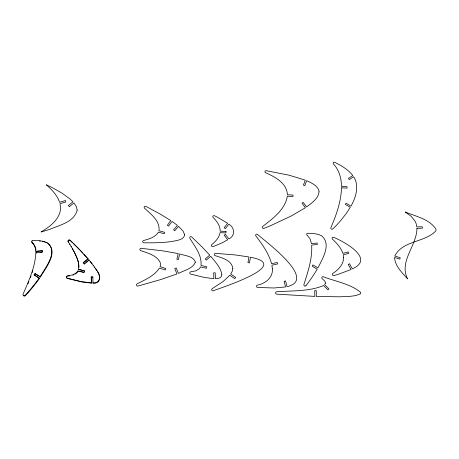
<?xml version="1.0" encoding="UTF-8"?>
<svg xmlns="http://www.w3.org/2000/svg" width="459" height="459" viewBox="0 0 459 459"><rect width="100%" height="100%" fill="white"/><g stroke="black" fill="none" stroke-linecap="round" stroke-linejoin="round"><path stroke-width="0.69" d="M78.982 267.356L78.873 264.74M67.203 276.272A1.257 1.188 -27.1 0 0 67.433 278.435L81.656 281.912L91.393 283.128L91.249 276.909L92.856 276.869L92.999 283.128C102.282 284.104 100.303 273.553 95.61 268.71M91.393 283.128L91.249 276.909M33.53 244.039L35.091 247.149L35.796 251.239L41.998 250.585L42.096 252.117L35.842 252.777C35.154 267.385 28.728 280.948 23.065 294.179A1.291 1.199 -31 0 0 25.147 295.389M84.439 271.47L84.571 270.999L78.397 269.353C79.895 261.905 75.637 254.82 72.31 248.48M84.146 272.508L84.364 270.718L78.397 269.353M32.17 272.6L32.801 270.626M30.392 277.649L31.017 275.928M28.039 283.708L28.785 281.837M83.934 272.239L77.818 270.839L77.508 271.384A7.195 6.805 -25.1 0 1 76.309 272.841L72.729 274.895L67.565 275.819A1.262 1.193 -27 0 0 67.18 278.177L81.438 281.66L91.198 282.882M47.908 243.322C58.706 252.576 45.498 268.045 40.467 276.989L40.151 276.725C45.194 267.758 58.436 252.255 47.616 242.983C43.123 240.608 37.867 240.51 32.899 240.396A1.251 1.165 -22.6 0 0 32.015 242.501L32.761 243.184M25.486 295.607A185.591 162.647 -22 0 0 37.856 280.621L39.526 278.32L34.075 274.895L35.01 273.558L40.151 276.725M34.402 275.159L35.337 273.828L35.01 273.558M39.526 278.32L39.21 278.056L37.535 280.369A186.05 162.997 -21.9 0 1 25.136 295.384M76.538 273.111L74.949 274.281M87.967 258.773L88.168 259.077L83.377 262.95L83.165 262.657L87.967 258.773L80.331 250.39M92.093 263.856L88.966 259.949L84.169 263.827L84.68 263.879M84.978 263.632L85.276 263.391M86.476 262.422L87.371 261.699M87.669 261.458L87.967 261.211M88.862 260.488L88.966 259.949M72.964 275.165L73.669 274.901M69.705 275.905L67.812 276.083M42.389 252.243L42.303 250.907L36.118 251.561L35.796 251.239M36.944 253.012L35.842 252.777M40.065 252.679L41.62 252.519M92.804 282.882C99.276 283.955 101.783 276.461 97.509 271.866M91.444 277.173L92.947 277.133M39.422 241.038L40.409 241.153M42.32 241.451L43.232 241.635M78.426 271.2L79.568 271.464M80.715 271.722L81.857 271.986M82.241 272.072L83.762 272.422M44.116 241.841L44.959 242.082M45.768 242.346L47.243 242.96M35.337 273.828L40.467 276.989M34.075 274.895L39.21 278.056M32.434 242.845L33.151 243.557M72.511 242.656L70.261 240.505A1.234 1.165 -20.3 0 0 68.907 240.292M73.417 243.425L79.401 249.524M75.947 246.03L70.02 240.16A1.239 1.165 -20.3 0 0 68.093 241.663L69.854 244.354M76.877 246.856L82.804 253.098M41.998 250.585L42.303 250.907M32.824 243.218L33.518 243.953M83.917 254.297L88.168 259.077M83.165 262.657L84.376 264.12M33.191 243.614L34.746 245.806L35.59 248.095M90.469 261.773L93.424 265.612M93.24 265.325L94.663 267.327M94.479 267.046L96.803 270.598M69.613 244.016L71.26 246.621M71.019 246.288L74.507 252.421M74.771 252.932L77.818 260.178M77.978 260.712L78.288 261.785M78.403 262.29L78.638 263.305M35.745 248.732L35.98 250.092M305.946 285.699A1.188 1.142 49.1 0 1 303.921 284.54C307.926 271.797 312.464 258.641 311.667 245.095L317.341 244.475L317.106 243.012L311.477 243.626L309.94 238.634L307.174 235.289A1.159 1.102 37.7 0 1 307.782 233.281C312.43 233.379 317.33 233.545 321.535 235.76C331.8 244.096 322.442 258.819 317.915 267.936L312.895 264.912L312.166 266.18L317.18 269.203L315.867 271.401A167.076 158.803 3.8 0 1 305.935 285.693M68.339 242.002A1.234 1.165 -20.3 0 1 68.161 241.296M68.339 240.768A1.234 1.165 -20.3 0 1 68.632 240.453M77.732 271.659A7.178 6.787 -25.1 0 1 76.98 272.657M32.348 242.845A1.251 1.159 -22.6 0 1 31.935 242.157M32.205 241.222A1.251 1.159 -22.6 0 1 32.337 241.078M25.497 295.613A1.285 1.199 -31 0 1 23.392 295.349M272.365 268.876C273.203 277.575 265.17 283.725 257.379 285.154A1.188 1.165 44.5 0 0 257.631 287.466L274.029 287.988L285.544 286.961L284.121 281.275L285.59 280.948L287.024 286.663C318.144 279.715 264.963 241.279 257.47 234.36A1.165 1.125 28.2 0 0 255.864 235.915C262.29 244.389 268.733 253.316 271.59 263.713L277.225 262.473L277.592 263.942L271.923 265.187L272.365 268.876M343.556 257.321C343.802 264.367 338.272 269.869 332.809 273.472A1.182 1.119 48.2 0 0 333.819 275.561A142.738 132.341 24.4 0 0 338.283 274.31L351.06 269.513L348.22 264.424L349.5 263.759L352.351 268.865C375.508 258.692 344.29 241.75 333.601 237.314A1.159 1.096 41.2 0 0 332.431 239.133C336.774 243.104 340.997 247.648 342.862 253.357L348.261 251.968L348.708 253.397L343.24 254.802L343.556 257.321M77.187 210.124C74.238 222.145 59.28 225.243 49.291 229.494A135.239 120.918 -10.3 0 1 40.994 231.984C48.631 227.434 56.732 221.772 59.727 212.982A18.917 17.522 -17.5 0 0 60.508 207.485L60.009 203.744L65.861 201.914L65.413 200.514L59.613 202.321C57.232 195.195 51.81 189.607 46.256 184.788L47.902 185.534A153.627 140.477 -33.5 0 1 53.175 188.11L62.281 193.308L70.376 199.275L72.964 201.782L68.351 205.603L69.366 206.705L73.945 202.907L76.303 206.533L77.187 210.124M184.638 234.801C183.841 240.155 176.491 240.367 172.343 241.434C162.899 242.822 153.329 242.903 143.805 242.782A1.199 1.159 -10.5 0 1 143.569 240.505C148.991 239.047 155.326 237.326 158.366 232.151L164.219 233.74L164.638 232.306L158.929 230.757C160.415 220.986 150.799 214.083 144.522 208.179A1.182 1.13 -4.3 0 1 145.864 206.332L160.237 214.072L170.771 220.572L167.392 225.243L168.648 226.086L172.022 221.427L174.5 223.189L177.392 225.421L173.588 229.781L174.764 230.739L178.551 226.39L183.158 231.216L184.638 234.801M226 231.462L225.96 232.937L220.039 232.661C219.213 237.642 215.569 241.554 211.788 244.613A1.176 1.147 13.6 0 0 212.947 246.586A106.557 99.884 5.8 0 0 215.896 245.508L222.615 242.616L227.681 239.776L224.17 235.209L225.375 234.337L228.909 238.927C235.421 235.869 234.87 227.446 228.829 224.204L225.346 228.622L224.141 227.716L227.641 223.269L217.073 216.992A113.178 111.365 -39.4 0 0 214.451 215.741A1.165 1.125 13.3 0 0 213.148 217.549C216.86 221.129 220.326 225.788 220.177 231.193L226 231.462M341.485 187.8C341.129 201.696 336.327 215.019 330.882 227.653A1.153 1.084 39.3 0 0 332.729 228.966A127.671 119.076 17.1 0 0 341.037 220.182L346.493 213.177L350.286 207.319L345.38 204.45L346.057 203.245L350.969 206.12C355.92 197.468 359.563 185.775 353.625 176.704L349.31 179.618L348.438 178.453L352.793 175.522C348.117 169.514 341.37 165.579 334.634 162.274A1.119 1.038 31.4 0 0 333.406 163.892A27.54 25.744 30.8 0 1 336.866 168.499C340.113 173.863 341.416 180.186 341.485 186.4L347.01 186.704L347.033 188.104L341.485 187.8M416.933 228.324C416.944 245.697 398.647 261.423 407.575 278.911C402.141 272.68 395.038 266.214 394.556 257.436L399.869 259.14L400.208 257.746L394.769 256.002C402.595 240.407 424.632 242.668 435.803 230.98L436.05 229.402C429.848 219.115 415.653 216.384 405.165 211.989L411.218 216.309L414.93 220.951A14.935 13.707 44 0 1 416.193 223.877L416.829 226.889L422.286 226.769L422.452 228.198L416.933 228.324M221.829 274.27C222.15 277.844 218.174 278.728 215.432 278.676L215.219 272.807L213.676 272.847L213.883 278.676L204.462 277.477L190.617 274.069A1.193 1.176 -1.5 0 1 190.881 271.762L195.804 270.867L199.149 268.859A6.839 6.713 2.8 0 0 200.239 267.442L200.514 266.909L206.447 268.28L206.791 266.799L201.008 265.463C202.052 255.307 194.926 246.546 189.894 238.399A1.182 1.147 4.6 0 1 191.684 236.936L202.035 246.936L209.734 255.129L205.293 258.922L206.303 260.064L210.744 256.277C215.082 261.733 220.549 267.155 221.829 274.27M319.039 191.879C318.311 198.822 311.638 203.039 306.572 206.929L303.152 202.396L301.988 203.199L305.401 207.732L290.931 216.155L271.831 225.111A352.856 300.519 5.5 0 1 263.845 228.421A1.159 1.113 28.5 0 1 262.674 226.465C272.778 218.547 285.096 209.786 287.328 196.217L293.031 196.469L293.026 195.046L287.391 194.8C286.967 183.141 275.004 176.864 265.635 172.745A1.136 1.067 22.7 0 1 266.191 170.696L289.107 175.195L305.275 180.152L303.416 185.138L304.782 185.677L306.635 180.708C311.036 182.705 316.033 184.834 318.448 189.292A6.357 5.967 31.9 0 1 319.039 191.879M232.811 268.446L232.271 271.16L230.734 274.046L235.628 277.391L234.773 278.642L229.821 275.262L223.022 281.602L212.236 288.636A1.193 1.188 19.8 0 0 213.234 290.788C221.508 287.506 292.756 265.027 250.459 257.258L249.455 262.915L247.958 262.623L248.967 256.954L235.014 254.911L215.489 253.351A1.182 1.153 15.5 0 0 215.128 255.617C221.731 257.86 231.875 260.11 232.811 268.446M325.471 283.002L324.674 284.66L328.919 288.803L327.904 289.87L323.509 285.578C308.844 291.683 292.28 290.547 276.72 291.781A1.193 1.159 49.9 0 0 275.618 292.934A1.193 1.159 49.9 0 0 276.737 294.139L314.788 296.394L314.759 290.536L316.268 290.593L316.297 296.457L339.534 296.807L350.349 296.307L355.702 295.607L360.281 293.921L360.757 293.175L360.654 292.326C350.16 283.731 335.69 281.516 323.205 276.743A1.182 1.125 48.4 0 0 322.287 278.785L324.869 281.183L325.471 283.002M195.414 262.118C192.66 268.704 184.254 270.408 178.425 273.392L176.204 267.941L174.753 268.515L176.973 273.966L160.627 279.6L137.964 286.06A1.228 1.193 -24.6 0 1 137.172 283.823C145.182 279.709 154.333 275.905 159.451 268.09L165.28 269.949L165.779 268.492L160.076 266.673L160.375 265.52A6.627 6.449 -14.2 0 0 160.059 262.175C156.358 255.095 147.597 253.081 140.655 250.585A1.205 1.165 -12.9 0 1 141.16 248.313L162.716 250.838L178.201 253.575L176.876 259.26L178.39 259.593L179.71 253.919C184.914 255.812 193.423 256.024 195.414 262.118"/></g></svg>
